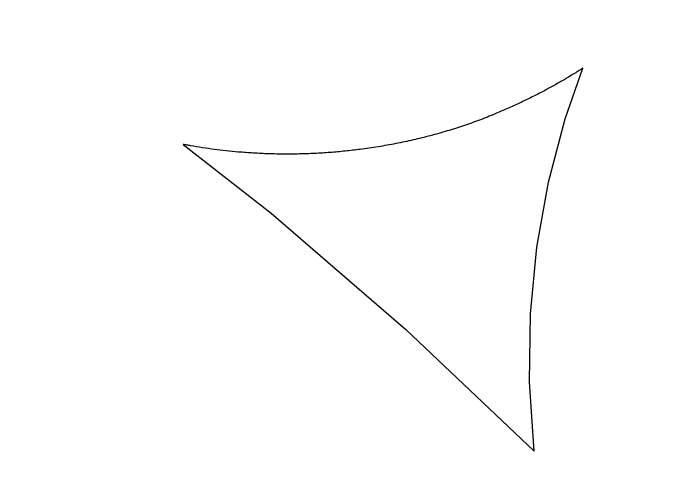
# Model space of a CAD drawing. Header units: centimetres. Extents: x 20.1 to 27, y -9 to 8.9.
# Drawn here: x 23.285 to 24.214, y -1.733 to -1.075 of the extents above; entities that cross this region are included whole.
import ezdxf

# ---------------------------------------------------------------- set-up
doc = ezdxf.new("R2010")
doc.units = ezdxf.units.CM
doc.header["$MEASUREMENT"] = 0
doc.layers.add('layer 1', color=7, linetype='Continuous')

msp = doc.modelspace()

# ---------------------------------------------------------------- linework, layer by layer
at = {"layer": 'layer 1', "color": 250}
for points, knots in [([(20.12806, 8.93497), (20.12806, 8.93497), (26.99977, 8.93497), (26.99977, 8.93497), (26.99977, 8.93497), (26.99977, 8.93497), (26.99977, -9.00021), (26.99977, -9.00021), (26.99977, -9.00021), (26.99977, -9.00021), (20.12806, -9.00021), (20.12806, -9.00021), (20.12806, -9.00021), (20.12806, -9.00021), (20.12806, 8.93497), (20.12806, 8.93497)], [0, 0, 0, 0, 0.2, 0.2, 0.2, 0.2, 0.4, 0.4, 0.4, 0.4, 0.6, 0.6, 0.6, 0.6, 1, 1, 1, 1]), ([(24.08573, -1.15186), (24.08573, -1.15186), (24.06086, -1.22333), (24.06086, -1.22333), (24.06086, -1.22333), (24.06086, -1.22333), (24.03755, -1.31224), (24.03755, -1.31224), (24.03755, -1.31224), (24.03755, -1.31224), (24.02125, -1.40358), (24.02125, -1.40358), (24.02125, -1.40358), (24.02125, -1.40358), (24.01229, -1.49714), (24.01229, -1.49714), (24.01229, -1.49714), (24.01229, -1.49714), (24.01093, -1.5928), (24.01093, -1.5928), (24.01093, -1.5928), (24.01093, -1.5928), (24.01746, -1.69035), (24.01746, -1.69035), (24.01746, -1.69035), (24.01746, -1.69035), (23.83702, -1.51913), (23.83702, -1.51913), (23.83702, -1.51913), (23.83702, -1.51913), (23.64741, -1.3557), (23.64741, -1.3557), (23.64741, -1.3557), (23.64741, -1.3557), (23.52405, -1.25913), (23.52405, -1.25913), (23.52405, -1.25913), (23.52488, -1.25929), (23.52572, -1.25944), (23.52655, -1.25958), (23.52655, -1.25958), (23.52745, -1.25975), (23.52832, -1.25992), (23.52922, -1.26008), (23.52922, -1.26008), (23.53014, -1.26025), (23.53105, -1.26042), (23.53199, -1.26058), (23.53199, -1.26058), (23.53278, -1.26073), (23.5336, -1.26088), (23.53439, -1.261), (23.53439, -1.261), (23.53989, -1.26198), (23.54542, -1.26288), (23.55094, -1.26373), (23.55094, -1.26373), (23.55651, -1.26457), (23.56207, -1.26536), (23.56766, -1.26609), (23.56766, -1.26609), (23.57326, -1.26682), (23.57889, -1.26748), (23.58452, -1.26809), (23.58452, -1.26809), (23.59015, -1.26871), (23.59578, -1.26926), (23.60141, -1.26976), (23.60141, -1.26976), (23.60851, -1.27036), (23.61562, -1.27088), (23.62275, -1.2713), (23.62275, -1.2713), (23.6299, -1.27174), (23.63707, -1.27207), (23.64422, -1.2723), (23.64422, -1.2723), (23.65137, -1.27253), (23.65854, -1.27265), (23.66569, -1.2727), (23.66569, -1.2727), (23.67288, -1.27274), (23.68006, -1.27267), (23.68725, -1.27253), (23.68725, -1.27253), (23.69444, -1.27238), (23.70161, -1.27213), (23.7088, -1.27178), (23.7088, -1.27178), (23.71597, -1.27142), (23.72312, -1.27099), (23.73029, -1.27044), (23.73029, -1.27044), (23.73742, -1.2699), (23.74457, -1.26928), (23.75168, -1.26853), (23.75168, -1.26853), (23.75875, -1.2678), (23.76581, -1.26698), (23.77286, -1.26607), (23.77286, -1.26607), (23.78128, -1.26496), (23.7897, -1.26373), (23.7981, -1.26236), (23.7981, -1.26236), (23.80636, -1.26102), (23.81459, -1.25954), (23.8228, -1.25794), (23.8228, -1.25794), (23.831, -1.25635), (23.83915, -1.25462), (23.84728, -1.25277), (23.84728, -1.25277), (23.85528, -1.25093), (23.86326, -1.24897), (23.87121, -1.24689), (23.87121, -1.24689), (23.87917, -1.2448), (23.88709, -1.24257), (23.89497, -1.24022), (23.89497, -1.24022), (23.9027, -1.2379), (23.91037, -1.23547), (23.91803, -1.2329), (23.91803, -1.2329), (23.92559, -1.23034), (23.93314, -1.22767), (23.94062, -1.22486), (23.94062, -1.22486), (23.94792, -1.2221), (23.95519, -1.21923), (23.96238, -1.21623), (23.96238, -1.21623), (23.96822, -1.21377), (23.97404, -1.21126), (23.97983, -1.20872), (23.97983, -1.20872), (23.98554, -1.20618), (23.99123, -1.20359), (23.99688, -1.20092), (23.99688, -1.20092), (24.00251, -1.1983), (24.0081, -1.19559), (24.01364, -1.19282), (24.01364, -1.19282), (24.0191, -1.19011), (24.02452, -1.18733), (24.02992, -1.1845), (24.02992, -1.1845), (24.0348, -1.18193), (24.03964, -1.17931), (24.04445, -1.17664), (24.04445, -1.17664), (24.04916, -1.17401), (24.05387, -1.17135), (24.05852, -1.16861), (24.05852, -1.16861), (24.06317, -1.1659), (24.0678, -1.16313), (24.07238, -1.1603), (24.07238, -1.1603), (24.07687, -1.15755), (24.08131, -1.15473), (24.08573, -1.15186)], [0, 0, 0, 0, 0.02381, 0.02381, 0.02381, 0.02381, 0.047619, 0.047619, 0.047619, 0.047619, 0.071429, 0.071429, 0.071429, 0.071429, 0.095238, 0.095238, 0.095238, 0.095238, 0.119048, 0.119048, 0.119048, 0.119048, 0.142857, 0.142857, 0.142857, 0.142857, 0.166667, 0.166667, 0.166667, 0.166667, 0.190476, 0.190476, 0.190476, 0.190476, 0.214286, 0.214286, 0.214286, 0.214286, 0.238095, 0.238095, 0.238095, 0.238095, 0.261905, 0.261905, 0.261905, 0.261905, 0.285714, 0.285714, 0.285714, 0.285714, 0.309524, 0.309524, 0.309524, 0.309524, 0.333333, 0.333333, 0.333333, 0.333333, 0.357143, 0.357143, 0.357143, 0.357143, 0.380952, 0.380952, 0.380952, 0.380952, 0.404762, 0.404762, 0.404762, 0.404762, 0.428571, 0.428571, 0.428571, 0.428571, 0.452381, 0.452381, 0.452381, 0.452381, 0.47619, 0.47619, 0.47619, 0.47619, 0.5, 0.5, 0.5, 0.5, 0.52381, 0.52381, 0.52381, 0.52381, 0.547619, 0.547619, 0.547619, 0.547619, 0.571429, 0.571429, 0.571429, 0.571429, 0.595238, 0.595238, 0.595238, 0.595238, 0.619048, 0.619048, 0.619048, 0.619048, 0.642857, 0.642857, 0.642857, 0.642857, 0.666667, 0.666667, 0.666667, 0.666667, 0.690476, 0.690476, 0.690476, 0.690476, 0.714286, 0.714286, 0.714286, 0.714286, 0.738095, 0.738095, 0.738095, 0.738095, 0.761905, 0.761905, 0.761905, 0.761905, 0.785714, 0.785714, 0.785714, 0.785714, 0.809524, 0.809524, 0.809524, 0.809524, 0.833333, 0.833333, 0.833333, 0.833333, 0.857143, 0.857143, 0.857143, 0.857143, 0.880952, 0.880952, 0.880952, 0.880952, 0.904762, 0.904762, 0.904762, 0.904762, 0.928571, 0.928571, 0.928571, 0.928571, 0.952381, 0.952381, 0.952381, 0.952381, 1, 1, 1, 1])]:
    msp.add_open_spline(points, degree=3, knots=knots, dxfattribs=at)

doc.saveas('drawing.dxf')
